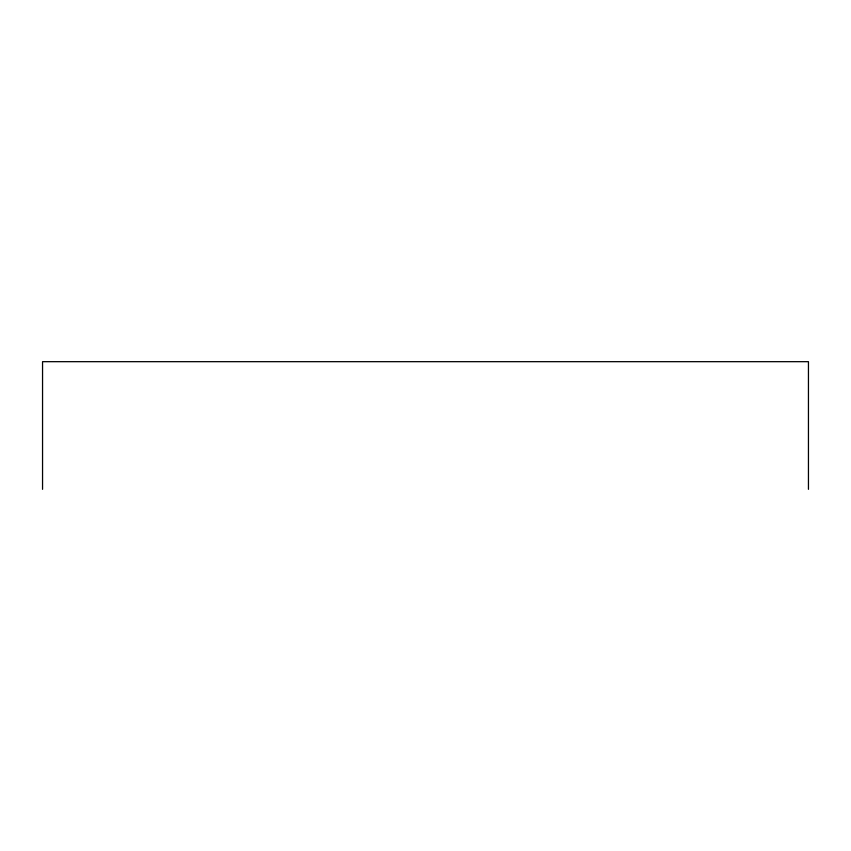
<?xml version="1.0" encoding="UTF-8"?>
<svg xmlns="http://www.w3.org/2000/svg" width="851" height="851" viewBox="0 0 851 851"><rect width="100%" height="100%" fill="white"/><g stroke="black" fill="none" stroke-linecap="round" stroke-linejoin="round"><path stroke-width="1.28" d="M808.45 489.325L808.45 361.675L42.55 361.675L42.55 489.325"/></g></svg>
